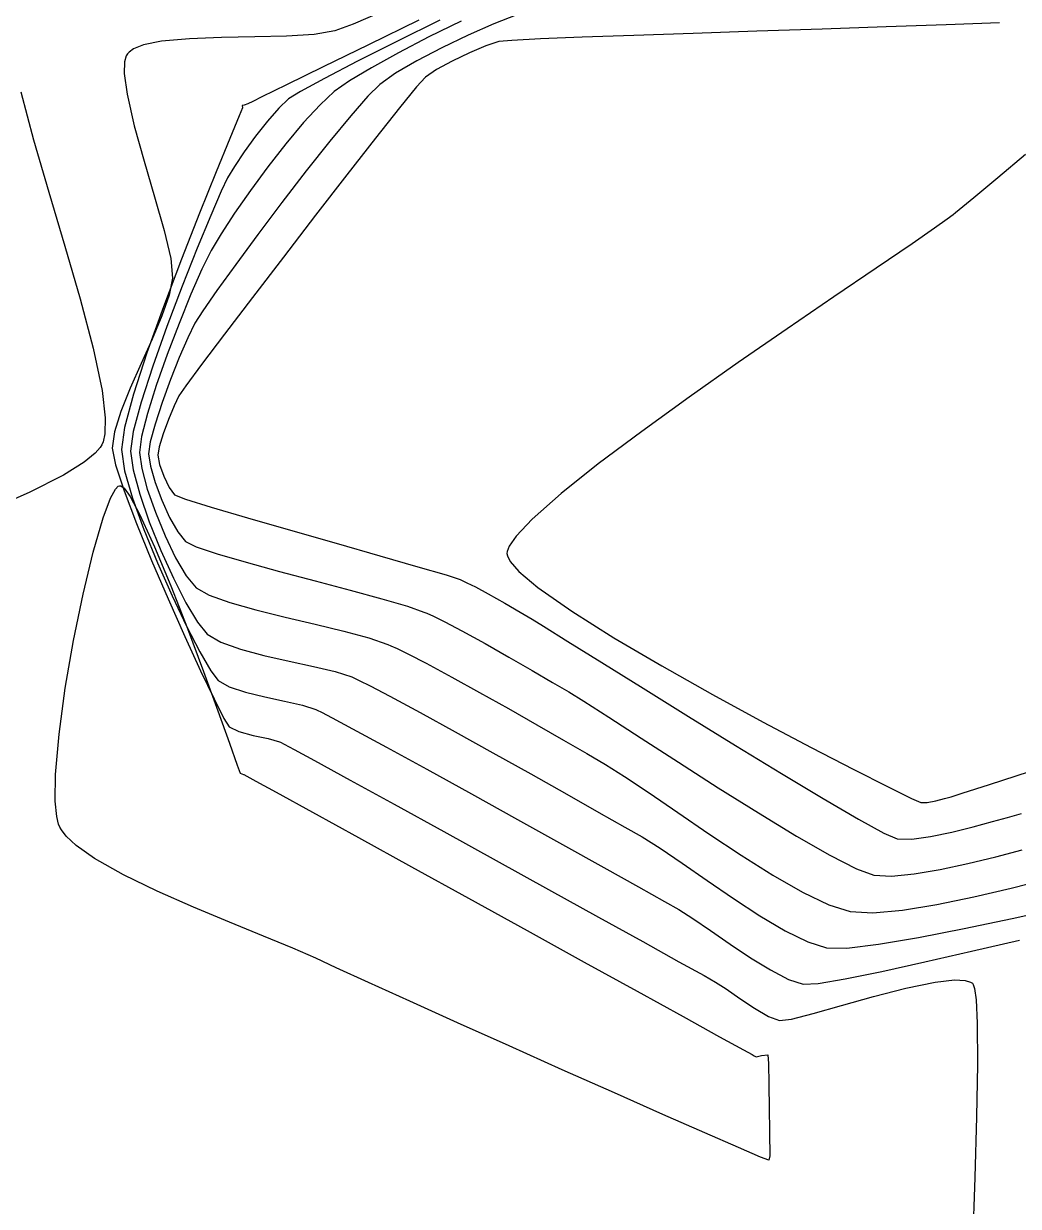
# Model space of a CAD drawing. Header units: metres. Extents: x 708868 to 711043, y 5411316 to 5413138.
# Drawn here: x 709862.34 to 709895.71, y 5411902.3 to 5411941.99 of the extents above; entities that cross this region are included whole.
import ezdxf

# ---------------------------------------------------------------- set-up
doc = ezdxf.new("R2010")
doc.units = ezdxf.units.M
for name, color, linetype in [('Rionegro 2010_Contours', 7, 'Continuous'), ('Rionegro 2014_Contours', 7, 'Continuous'), ('Rionegro 2018_Contours', 7, 'Continuous')]:
    doc.layers.add(name, color=color, linetype=linetype)

msp = doc.modelspace()

# ---------------------------------------------------------------- linework, layer by layer
at = {"layer": 'Rionegro 2010_Contours'}
for points in [[(709874.302, 5411942.365, 238), (709873.393, 5411941.968, 238), (709872.78, 5411941.744, 238), (709872.082, 5411941.627, 238), (709871.156, 5411941.569, 238), (709870.091, 5411941.543, 238), (709868.977, 5411941.522, 238), (709867.903, 5411941.482, 238), (709866.959, 5411941.395, 238), (709866.358, 5411941.274, 238), (709866.026, 5411941.144, 238), (709865.873, 5411941.036, 238), (709865.818, 5411940.975, 238), (709865.777, 5411940.903, 238), (709865.725, 5411940.711, 238), (709865.715, 5411940.316, 238), (709865.807, 5411939.623, 238), (709866.051, 5411938.561, 238), (709866.38, 5411937.378, 238), (709866.733, 5411936.173, 238), (709867.051, 5411935.049, 238), (709867.272, 5411934.106, 238), (709867.336, 5411933.447, 238), (709867.221, 5411932.882, 238), (709866.976, 5411932.186, 238), (709866.646, 5411931.404, 238), (709866.276, 5411930.579, 238), (709865.913, 5411929.756, 238), (709865.6, 5411928.979, 238), (709865.385, 5411928.292, 238), (709865.312, 5411927.74, 238), (709865.423, 5411927.18, 238), (709865.707, 5411926.309, 238), (709866.124, 5411925.212, 238), (709866.63, 5411923.975, 238), (709867.185, 5411922.684, 238), (709867.747, 5411921.422, 238), (709868.275, 5411920.277, 238), (709868.725, 5411919.333, 238), (709869.058, 5411918.675, 238), (709869.231, 5411918.389, 238), (709869.557, 5411918.232, 238), (709870.043, 5411918.106, 238), (709870.547, 5411917.996, 238), (709870.927, 5411917.888, 238)], [(709875.602, 5411942.109, 239), (709873.906, 5411941.28, 239), (709872.387, 5411940.537, 239), (709871.159, 5411939.935, 239), (709870.333, 5411939.53, 239), (709870.022, 5411939.377, 239), (709869.86, 5411939.302, 239), (709869.74, 5411939.247, 239), (709869.671, 5411939.239, 239), (709869.686, 5411939.164, 239), (709869.571, 5411938.889, 239), (709869.258, 5411938.137, 239), (709868.798, 5411937.014, 239), (709868.24, 5411935.626, 239), (709867.633, 5411934.08, 239), (709867.028, 5411932.481, 239), (709866.474, 5411930.937, 239), (709866.021, 5411929.554, 239), (709865.719, 5411928.437, 239), (709865.616, 5411927.694, 239), (709865.724, 5411926.985, 239), (709865.987, 5411926.067, 239), (709866.367, 5411925.014, 239), (709866.823, 5411923.898, 239), (709867.316, 5411922.792, 239), (709867.806, 5411921.771, 239), (709868.254, 5411920.908, 239), (709868.62, 5411920.275, 239), (709868.864, 5411919.946, 239), (709869.235, 5411919.736, 239), (709869.785, 5411919.556, 239), (709870.431, 5411919.399, 239), (709871.093, 5411919.256, 239), (709871.689, 5411919.118, 239), (709872.138, 5411918.977, 239), (709872.185, 5411918.956, 239), (709872.336, 5411918.881, 239), (709872.692, 5411918.697, 239), (709873.377, 5411918.33, 239), (709874.51, 5411917.713, 239), (709875.869, 5411916.968, 239), (709877.366, 5411916.142, 239), (709878.912, 5411915.285, 239), (709880.42, 5411914.447, 239), (709881.803, 5411913.676, 239), (709882.972, 5411913.023, 239), (709883.84, 5411912.536, 239), (709884.319, 5411912.264, 239), (709884.793, 5411911.965, 239), (709885.382, 5411911.561, 239), (709886.042, 5411911.105, 239), (709886.727, 5411910.646, 239), (709887.394, 5411910.234, 239), (709887.997, 5411909.92, 239), (709888.492, 5411909.754, 239), (709888.996, 5411909.78, 239), (709889.907, 5411909.934, 239), (709891.131, 5411910.187, 239), (709892.574, 5411910.509, 239), (709894.145, 5411910.869, 239), (709895.75, 5411911.239, 239)], [(709877.016, 5411942.069, 241), (709875.937, 5411941.541, 241), (709874.914, 5411941.012, 241), (709874.004, 5411940.51, 241), (709873.266, 5411940.065, 241), (709872.755, 5411939.706, 241), (709872.282, 5411939.267, 241), (709871.732, 5411938.668, 241), (709871.139, 5411937.957, 241), (709870.533, 5411937.182, 241), (709869.947, 5411936.388, 241), (709869.413, 5411935.624, 241), (709868.963, 5411934.936, 241), (709868.629, 5411934.372, 241), (709868.321, 5411933.75, 241), (709867.95, 5411932.91, 241), (709867.55, 5411931.928, 241), (709867.151, 5411930.882, 241), (709866.787, 5411929.849, 241), (709866.49, 5411928.906, 241), (709866.292, 5411928.131, 241), (709866.226, 5411927.6, 241), (709866.302, 5411927.062, 241), (709866.487, 5411926.37, 241), (709866.756, 5411925.593, 241), (709867.081, 5411924.802, 241), (709867.436, 5411924.069, 241), (709867.794, 5411923.465, 241), (709868.13, 5411923.059, 241), (709868.561, 5411922.811, 241), (709869.252, 5411922.564, 241), (709870.127, 5411922.318, 241), (709871.108, 5411922.074, 241), (709872.118, 5411921.835, 241), (709873.082, 5411921.602, 241), (709873.921, 5411921.375, 241), (709874.559, 5411921.156, 241)], [(709878.89, 5411942.283, 242), (709878.112, 5411941.981, 242), (709877.249, 5411941.604, 242), (709876.367, 5411941.18, 242), (709875.534, 5411940.743, 242), (709874.818, 5411940.323, 242), (709874.285, 5411939.95, 242), (709873.888, 5411939.557, 242), (709873.313, 5411938.899, 242), (709872.609, 5411938.039, 242), (709871.822, 5411937.045, 242), (709871.003, 5411935.981, 242), (709870.198, 5411934.915, 242), (709869.456, 5411933.911, 242), (709868.824, 5411933.036, 242), (709868.351, 5411932.356, 242), (709868.085, 5411931.935, 242), (709867.845, 5411931.446, 242), (709867.561, 5411930.791, 242), (709867.263, 5411930.043, 242), (709866.981, 5411929.273, 242), (709866.746, 5411928.554, 242), (709866.586, 5411927.957, 242), (709866.531, 5411927.554, 242), (709866.596, 5411927.137, 242), (709866.753, 5411926.594, 242), (709866.975, 5411925.997, 242), (709867.236, 5411925.42, 242), (709867.507, 5411924.935, 242), (709867.763, 5411924.615, 242), (709868.125, 5411924.437, 242), (709868.835, 5411924.199, 242), (709869.799, 5411923.916, 242), (709870.925, 5411923.607, 242), (709872.122, 5411923.288, 242), (709873.297, 5411922.975, 242), (709874.358, 5411922.686, 242), (709875.213, 5411922.437, 242), (709875.769, 5411922.246, 242)], [(709895.078, 5411942.011, 243), (709893.296, 5411941.945, 243), (709891.282, 5411941.876, 243), (709889.131, 5411941.804, 243), (709886.94, 5411941.732, 243), (709884.804, 5411941.661, 243), (709882.817, 5411941.593, 243), (709881.076, 5411941.53, 243), (709879.676, 5411941.474, 243), (709878.713, 5411941.425, 243), (709878.282, 5411941.386, 243), (709877.848, 5411941.242, 243), (709877.297, 5411941.011, 243), (709876.716, 5411940.733, 243), (709876.193, 5411940.447, 243), (709875.816, 5411940.193, 243), (709875.524, 5411939.869, 243), (709874.945, 5411939.158, 243), (709874.142, 5411938.145, 243), (709873.182, 5411936.917, 243), (709872.13, 5411935.559, 243), (709871.051, 5411934.157, 243), (709870.011, 5411932.798, 243), (709869.074, 5411931.566, 243), (709868.307, 5411930.549, 243), (709867.775, 5411929.831, 243), (709867.542, 5411929.498, 243), (709867.383, 5411929.164, 243), (709867.195, 5411928.708, 243), (709867.017, 5411928.22, 243), (709866.885, 5411927.79, 243), (709866.836, 5411927.507, 243), (709866.896, 5411927.199, 243), (709867.038, 5411926.8, 243), (709867.218, 5411926.42, 243), (709867.395, 5411926.172, 243), (709867.763, 5411926.031, 243), (709868.627, 5411925.763, 243), (709869.852, 5411925.403, 243), (709871.296, 5411924.987, 243), (709872.823, 5411924.551, 243), (709874.293, 5411924.132, 243), (709875.569, 5411923.766, 243), (709876.51, 5411923.488, 243), (709876.98, 5411923.336, 243)], [(709862.238, 5411939.696, 237), (709862.668, 5411938.089, 237), (709863.179, 5411936.334, 237), (709863.717, 5411934.523, 237), (709864.23, 5411932.749, 237), (709864.665, 5411931.103, 237), (709864.967, 5411929.677, 237), (709865.077, 5411928.756, 237), (709865.066, 5411928.225, 237), (709865.008, 5411927.958, 237), (709864.961, 5411927.852, 237), (709864.905, 5411927.763, 237), (709864.74, 5411927.576, 237), (709864.37, 5411927.274, 237), (709863.673, 5411926.838, 237), (709862.523, 5411926.253, 237), (709861.129, 5411925.639, 237)], [(709895.949, 5411937.595, 244), (709895.027, 5411936.813, 244), (709894.224, 5411936.14, 244), (709893.608, 5411935.635, 244), (709893.53, 5411935.574, 244), (709893.325, 5411935.422, 244), (709892.902, 5411935.122, 244), (709892.147, 5411934.601, 244), (709890.947, 5411933.783, 244), (709889.528, 5411932.819, 244), (709887.961, 5411931.75, 244), (709886.316, 5411930.614, 244), (709884.664, 5411929.453, 244), (709883.075, 5411928.307, 244), (709881.62, 5411927.215, 244), (709880.37, 5411926.219, 244), (709879.395, 5411925.359, 244), (709878.86, 5411924.795, 244), (709878.626, 5411924.459, 244), (709878.558, 5411924.28, 244), (709878.553, 5411924.206, 244), (709878.568, 5411924.126, 244), (709878.663, 5411923.942, 244), (709878.955, 5411923.608, 244), (709879.595, 5411923.068, 244), (709880.727, 5411922.271, 244), (709882.142, 5411921.38, 244), (709883.747, 5411920.435, 244), (709885.448, 5411919.478, 244), (709887.152, 5411918.552, 244), (709888.764, 5411917.699, 244), (709890.193, 5411916.96, 244), (709891.345, 5411916.377, 244), (709892.125, 5411915.993, 244), (709892.441, 5411915.85, 244), (709892.657, 5411915.857, 244), (709892.945, 5411915.912, 244), (709893.234, 5411915.986, 244), (709893.456, 5411916.046, 244), (709893.829, 5411916.165, 244), (709894.745, 5411916.462, 244), (709896.084, 5411916.899, 244)], [(709869.716, 5411916.798, 237), (709869.729, 5411916.791, 237), (709869.823, 5411916.739, 237), (709870.128, 5411916.572, 237), (709870.806, 5411916.198, 237), (709872.025, 5411915.526, 237), (709873.57, 5411914.675, 237), (709875.348, 5411913.695, 237), (709877.265, 5411912.639, 237), (709879.229, 5411911.557, 237), (709881.146, 5411910.5, 237), (709882.924, 5411909.52, 237), (709884.469, 5411908.668, 237), (709885.689, 5411907.996, 237), (709886.491, 5411907.554, 237), (709886.781, 5411907.395, 237), (709886.846, 5411907.353, 237), (709886.912, 5411907.316, 237), (709887.098, 5411907.366, 237), (709887.307, 5411907.392, 237), (709887.33, 5411907.091, 237), (709887.347, 5411906.398, 237), (709887.358, 5411905.567, 237), (709887.364, 5411904.849, 237), (709887.365, 5411904.496, 237), (709887.373, 5411904.274, 237), (709887.376, 5411904.004, 237), (709887.34, 5411903.85, 237), (709887.062, 5411903.957, 237), (709886.319, 5411904.275, 237), (709885.198, 5411904.765, 237), (709883.782, 5411905.389, 237), (709882.159, 5411906.11, 237), (709880.412, 5411906.888, 237), (709878.628, 5411907.685, 237), (709876.892, 5411908.464, 237), (709875.29, 5411909.186, 237), (709873.906, 5411909.813, 237), (709872.826, 5411910.306, 237), (709872.136, 5411910.628, 237), (709871.374, 5411910.966, 237), (709870.385, 5411911.373, 237), (709869.245, 5411911.836, 237), (709868.032, 5411912.341, 237), (709866.822, 5411912.876, 237), (709865.691, 5411913.426, 237), (709864.718, 5411913.978, 237), (709864.104, 5411914.411, 237), (709863.766, 5411914.727, 237), (709863.607, 5411914.932, 237), (709863.55, 5411915.032, 237), (709863.509, 5411915.132, 237), (709863.446, 5411915.388, 237), (709863.396, 5411915.9, 237), (709863.406, 5411916.789, 237), (709863.524, 5411918.149, 237), (709863.734, 5411919.685, 237), (709864.012, 5411921.288, 237), (709864.333, 5411922.849, 237), (709864.673, 5411924.258, 237), (709865.006, 5411925.406, 237), (709865.251, 5411926.064, 237), (709865.414, 5411926.368, 237), (709865.51, 5411926.468, 237), (709865.553, 5411926.484, 237), (709865.598, 5411926.477, 237), (709865.705, 5411926.396, 237), (709865.907, 5411926.122, 237), (709866.24, 5411925.511, 237), (709866.732, 5411924.435, 237), (709867.275, 5411923.122, 237), (709867.834, 5411921.69, 237), (709868.372, 5411920.255, 237), (709868.853, 5411918.935, 237), (709869.242, 5411917.847, 237), (709869.502, 5411917.107, 237), (709869.598, 5411916.833, 237), (709869.656, 5411916.815, 237), (709869.716, 5411916.798, 237)], [(709876.98, 5411923.336, 243), (709877.051, 5411923.305, 243), (709877.212, 5411923.229, 243), (709877.495, 5411923.085, 243), (709877.92, 5411922.853, 243), (709878.478, 5411922.537, 243), (709878.995, 5411922.237, 243), (709879.397, 5411922.004, 243), (709879.784, 5411921.766, 243), (709880.596, 5411921.26, 243), (709881.739, 5411920.547, 243), (709883.12, 5411919.687, 243), (709884.646, 5411918.74, 243), (709886.225, 5411917.768, 243), (709887.763, 5411916.829, 243), (709889.168, 5411915.986, 243), (709890.346, 5411915.298, 243), (709891.205, 5411914.826, 243), (709891.651, 5411914.63, 243), (709892.135, 5411914.622, 243), (709892.771, 5411914.709, 243), (709893.484, 5411914.859, 243), (709894.2, 5411915.037, 243), (709894.845, 5411915.211, 243), (709895.346, 5411915.346, 243), (709895.824, 5411915.49, 243)], [(709875.769, 5411922.246, 242), (709875.87, 5411922.203, 242), (709876.091, 5411922.101, 242), (709876.469, 5411921.915, 242), (709877.04, 5411921.616, 242), (709877.82, 5411921.188, 242), (709878.623, 5411920.732, 242), (709879.395, 5411920.286, 242), (709880.082, 5411919.886, 242), (709880.627, 5411919.569, 242), (709881.137, 5411919.253, 242), (709881.974, 5411918.715, 242), (709883.058, 5411918.012, 242), (709884.309, 5411917.203, 242), (709885.647, 5411916.348, 242), (709886.994, 5411915.503, 242), (709888.268, 5411914.729, 242), (709889.391, 5411914.083, 242), (709890.282, 5411913.624, 242), (709890.861, 5411913.411, 242), (709891.458, 5411913.382, 242), (709892.22, 5411913.455, 242), (709893.093, 5411913.604, 242), (709894.023, 5411913.805, 242), (709894.955, 5411914.035, 242), (709895.838, 5411914.268, 242)], [(709874.559, 5411921.156, 241), (709874.654, 5411921.115, 241), (709874.87, 5411921.017, 241), (709875.249, 5411920.832, 241), (709875.846, 5411920.525, 241), (709876.702, 5411920.065, 241), (709877.637, 5411919.548, 241), (709878.604, 5411919.004, 241), (709879.557, 5411918.46, 241), (709880.448, 5411917.948, 241), (709881.23, 5411917.496, 241), (709881.858, 5411917.134, 241), (709882.5, 5411916.732, 241), (709883.326, 5411916.176, 241), (709884.286, 5411915.516, 241), (709885.33, 5411914.802, 241), (709886.408, 5411914.085, 241), (709887.471, 5411913.415, 241), (709888.469, 5411912.842, 241), (709889.352, 5411912.418, 241), (709890.071, 5411912.192, 241), (709890.833, 5411912.155, 241), (709891.827, 5411912.245, 241), (709892.98, 5411912.432, 241), (709894.22, 5411912.686, 241), (709895.471, 5411912.979, 241), (709896.66, 5411913.28, 241)], [(709870.927, 5411917.888, 238), (709870.956, 5411917.874, 238), (709871.078, 5411917.811, 238), (709871.411, 5411917.633, 238), (709872.102, 5411917.258, 238), (709873.296, 5411916.604, 238), (709874.771, 5411915.793, 238), (709876.434, 5411914.877, 238), (709878.192, 5411913.906, 238), (709879.953, 5411912.933, 238), (709881.624, 5411912.009, 238), (709883.112, 5411911.185, 238), (709884.324, 5411910.512, 238), (709885.168, 5411910.044, 238), (709885.55, 5411909.829, 238), (709885.91, 5411909.597, 238), (709886.368, 5411909.28, 238), (709886.862, 5411908.949, 238), (709887.327, 5411908.677, 238), (709887.702, 5411908.535, 238), (709888.097, 5411908.587, 238), (709888.826, 5411908.775, 238), (709889.781, 5411909.047, 238), (709890.854, 5411909.349, 238), (709891.938, 5411909.627, 238), (709892.924, 5411909.829, 238), (709893.57, 5411909.899, 238), (709893.935, 5411909.88, 238), (709894.109, 5411909.827, 238), (709894.172, 5411909.788, 238), (709894.2, 5411909.752, 238), (709894.248, 5411909.61, 238), (709894.3, 5411909.232, 238), (709894.338, 5411908.446, 238), (709894.343, 5411907.064, 238), (709894.31, 5411905.312, 238), (709894.25, 5411903.269, 238), (709894.176, 5411901.014, 238)]]:
    msp.add_polyline3d(points, dxfattribs=at)
at = {"layer": 'Rionegro 2014_Contours'}
for points in [[(709874.302, 5411942.365, 238), (709873.393, 5411941.968, 238), (709872.78, 5411941.744, 238), (709872.082, 5411941.627, 238), (709871.156, 5411941.569, 238), (709870.091, 5411941.543, 238), (709868.977, 5411941.522, 238), (709867.903, 5411941.482, 238), (709866.959, 5411941.395, 238), (709866.358, 5411941.274, 238), (709866.026, 5411941.144, 238), (709865.873, 5411941.036, 238), (709865.818, 5411940.975, 238), (709865.777, 5411940.903, 238), (709865.725, 5411940.711, 238), (709865.715, 5411940.316, 238), (709865.807, 5411939.623, 238), (709866.051, 5411938.561, 238), (709866.38, 5411937.378, 238), (709866.733, 5411936.173, 238), (709867.051, 5411935.049, 238), (709867.272, 5411934.106, 238), (709867.336, 5411933.447, 238), (709867.221, 5411932.882, 238), (709866.976, 5411932.186, 238), (709866.646, 5411931.404, 238), (709866.276, 5411930.579, 238), (709865.913, 5411929.756, 238), (709865.6, 5411928.979, 238), (709865.385, 5411928.292, 238), (709865.312, 5411927.74, 238), (709865.423, 5411927.18, 238), (709865.707, 5411926.309, 238), (709866.124, 5411925.212, 238), (709866.63, 5411923.975, 238), (709867.185, 5411922.684, 238), (709867.747, 5411921.422, 238), (709868.275, 5411920.277, 238), (709868.725, 5411919.333, 238), (709869.058, 5411918.675, 238), (709869.231, 5411918.389, 238), (709869.557, 5411918.232, 238), (709870.043, 5411918.106, 238), (709870.547, 5411917.996, 238), (709870.927, 5411917.888, 238)], [(709875.602, 5411942.109, 239), (709873.906, 5411941.28, 239), (709872.387, 5411940.537, 239), (709871.159, 5411939.935, 239), (709870.333, 5411939.53, 239), (709870.022, 5411939.377, 239), (709869.86, 5411939.302, 239), (709869.74, 5411939.247, 239), (709869.671, 5411939.239, 239), (709869.686, 5411939.164, 239), (709869.571, 5411938.889, 239), (709869.258, 5411938.137, 239), (709868.798, 5411937.014, 239), (709868.24, 5411935.626, 239), (709867.633, 5411934.08, 239), (709867.028, 5411932.481, 239), (709866.474, 5411930.937, 239), (709866.021, 5411929.554, 239), (709865.719, 5411928.437, 239), (709865.616, 5411927.694, 239), (709865.724, 5411926.985, 239), (709865.987, 5411926.067, 239), (709866.367, 5411925.014, 239), (709866.823, 5411923.898, 239), (709867.316, 5411922.792, 239), (709867.806, 5411921.771, 239), (709868.254, 5411920.908, 239), (709868.62, 5411920.275, 239), (709868.864, 5411919.946, 239), (709869.235, 5411919.736, 239), (709869.785, 5411919.556, 239), (709870.431, 5411919.399, 239), (709871.093, 5411919.256, 239), (709871.689, 5411919.118, 239), (709872.138, 5411918.977, 239)], [(709876.304, 5411942.107, 240), (709874.863, 5411941.393, 240), (709873.539, 5411940.723, 240), (709872.429, 5411940.146, 240), (709871.626, 5411939.71, 240), (709871.225, 5411939.463, 240), (709870.902, 5411939.152, 240), (709870.521, 5411938.715, 240), (709870.119, 5411938.207, 240), (709869.736, 5411937.682, 240), (709869.407, 5411937.198, 240), (709869.172, 5411936.809, 240), (709868.966, 5411936.37, 240), (709868.615, 5411935.551, 240), (709868.164, 5411934.453, 240), (709867.659, 5411933.177, 240), (709867.145, 5411931.823, 240), (709866.669, 5411930.492, 240), (709866.275, 5411929.285, 240), (709866.011, 5411928.303, 240), (709865.921, 5411927.647, 240), (709866.012, 5411927.015, 240), (709866.234, 5411926.2, 240), (709866.554, 5411925.275, 240), (709866.94, 5411924.312, 240), (709867.36, 5411923.381, 240), (709867.781, 5411922.554, 240), (709868.171, 5411921.904, 240), (709868.497, 5411921.502, 240), (709868.949, 5411921.232, 240), (709869.609, 5411920.997, 240), (709870.399, 5411920.789, 240), (709871.244, 5411920.599, 240), (709872.068, 5411920.421, 240), (709872.795, 5411920.246, 240), (709873.348, 5411920.067, 240)], [(709877.016, 5411942.069, 241), (709875.937, 5411941.541, 241), (709874.914, 5411941.012, 241), (709874.004, 5411940.51, 241), (709873.266, 5411940.065, 241), (709872.755, 5411939.706, 241), (709872.282, 5411939.267, 241), (709871.732, 5411938.668, 241), (709871.139, 5411937.957, 241), (709870.533, 5411937.182, 241), (709869.947, 5411936.388, 241), (709869.413, 5411935.624, 241), (709868.963, 5411934.936, 241), (709868.629, 5411934.372, 241), (709868.321, 5411933.75, 241), (709867.95, 5411932.91, 241), (709867.55, 5411931.928, 241), (709867.151, 5411930.882, 241), (709866.787, 5411929.849, 241), (709866.49, 5411928.906, 241), (709866.292, 5411928.131, 241), (709866.226, 5411927.6, 241), (709866.302, 5411927.062, 241), (709866.487, 5411926.37, 241), (709866.756, 5411925.593, 241), (709867.081, 5411924.802, 241), (709867.436, 5411924.069, 241), (709867.794, 5411923.465, 241), (709868.13, 5411923.059, 241), (709868.561, 5411922.811, 241), (709869.252, 5411922.564, 241), (709870.127, 5411922.318, 241), (709871.108, 5411922.074, 241), (709872.118, 5411921.835, 241), (709873.082, 5411921.602, 241), (709873.921, 5411921.375, 241), (709874.559, 5411921.156, 241)], [(709878.89, 5411942.283, 242), (709878.112, 5411941.981, 242), (709877.249, 5411941.604, 242), (709876.367, 5411941.18, 242), (709875.534, 5411940.743, 242), (709874.818, 5411940.323, 242), (709874.285, 5411939.95, 242), (709873.888, 5411939.557, 242), (709873.313, 5411938.899, 242), (709872.609, 5411938.039, 242), (709871.822, 5411937.045, 242), (709871.003, 5411935.981, 242), (709870.198, 5411934.915, 242), (709869.456, 5411933.911, 242), (709868.824, 5411933.036, 242), (709868.351, 5411932.356, 242), (709868.085, 5411931.935, 242), (709867.845, 5411931.446, 242), (709867.561, 5411930.791, 242), (709867.263, 5411930.043, 242), (709866.981, 5411929.273, 242), (709866.746, 5411928.554, 242), (709866.586, 5411927.957, 242), (709866.531, 5411927.554, 242), (709866.596, 5411927.137, 242), (709866.753, 5411926.594, 242), (709866.975, 5411925.997, 242), (709867.236, 5411925.42, 242), (709867.507, 5411924.935, 242), (709867.763, 5411924.615, 242), (709868.125, 5411924.437, 242), (709868.835, 5411924.199, 242), (709869.799, 5411923.916, 242), (709870.925, 5411923.607, 242), (709872.122, 5411923.288, 242), (709873.297, 5411922.975, 242), (709874.358, 5411922.686, 242), (709875.213, 5411922.437, 242), (709875.769, 5411922.246, 242)], [(709895.078, 5411942.011, 243), (709893.296, 5411941.945, 243), (709891.282, 5411941.876, 243), (709889.131, 5411941.804, 243), (709886.94, 5411941.732, 243), (709884.804, 5411941.661, 243), (709882.817, 5411941.593, 243), (709881.076, 5411941.53, 243), (709879.676, 5411941.474, 243), (709878.713, 5411941.425, 243), (709878.282, 5411941.386, 243), (709877.848, 5411941.242, 243), (709877.297, 5411941.011, 243), (709876.716, 5411940.733, 243), (709876.193, 5411940.447, 243), (709875.816, 5411940.193, 243), (709875.524, 5411939.869, 243), (709874.945, 5411939.158, 243), (709874.142, 5411938.145, 243), (709873.182, 5411936.917, 243), (709872.13, 5411935.559, 243), (709871.051, 5411934.157, 243), (709870.011, 5411932.798, 243), (709869.074, 5411931.566, 243), (709868.307, 5411930.549, 243), (709867.775, 5411929.831, 243), (709867.542, 5411929.498, 243), (709867.383, 5411929.164, 243), (709867.195, 5411928.708, 243), (709867.017, 5411928.22, 243), (709866.885, 5411927.79, 243), (709866.836, 5411927.507, 243), (709866.896, 5411927.199, 243), (709867.038, 5411926.8, 243), (709867.218, 5411926.42, 243), (709867.395, 5411926.172, 243), (709867.763, 5411926.031, 243), (709868.627, 5411925.763, 243), (709869.852, 5411925.403, 243), (709871.296, 5411924.987, 243), (709872.823, 5411924.551, 243), (709874.293, 5411924.132, 243), (709875.569, 5411923.766, 243), (709876.51, 5411923.488, 243), (709876.98, 5411923.336, 243)], [(709862.238, 5411939.696, 237), (709862.668, 5411938.089, 237), (709863.179, 5411936.334, 237), (709863.717, 5411934.523, 237), (709864.23, 5411932.749, 237), (709864.665, 5411931.103, 237), (709864.967, 5411929.677, 237), (709865.077, 5411928.756, 237), (709865.066, 5411928.225, 237), (709865.008, 5411927.958, 237), (709864.961, 5411927.852, 237), (709864.905, 5411927.763, 237), (709864.74, 5411927.576, 237), (709864.37, 5411927.274, 237), (709863.673, 5411926.838, 237), (709862.523, 5411926.253, 237), (709861.129, 5411925.639, 237)], [(709895.949, 5411937.595, 244), (709895.027, 5411936.813, 244), (709894.224, 5411936.14, 244), (709893.608, 5411935.635, 244), (709893.53, 5411935.574, 244), (709893.325, 5411935.422, 244), (709892.902, 5411935.122, 244), (709892.147, 5411934.601, 244), (709890.947, 5411933.783, 244), (709889.528, 5411932.819, 244), (709887.961, 5411931.75, 244), (709886.316, 5411930.614, 244), (709884.664, 5411929.453, 244), (709883.075, 5411928.307, 244), (709881.62, 5411927.215, 244), (709880.37, 5411926.219, 244), (709879.395, 5411925.359, 244), (709878.86, 5411924.795, 244), (709878.626, 5411924.459, 244), (709878.558, 5411924.28, 244), (709878.553, 5411924.206, 244), (709878.568, 5411924.126, 244), (709878.663, 5411923.942, 244), (709878.955, 5411923.608, 244), (709879.595, 5411923.068, 244), (709880.727, 5411922.271, 244), (709882.142, 5411921.38, 244), (709883.747, 5411920.435, 244), (709885.448, 5411919.478, 244), (709887.152, 5411918.552, 244), (709888.764, 5411917.699, 244), (709890.193, 5411916.96, 244), (709891.345, 5411916.377, 244), (709892.125, 5411915.993, 244), (709892.441, 5411915.85, 244), (709892.657, 5411915.857, 244), (709892.945, 5411915.912, 244), (709893.234, 5411915.986, 244), (709893.456, 5411916.046, 244), (709893.829, 5411916.165, 244), (709894.745, 5411916.462, 244), (709896.084, 5411916.899, 244)], [(709869.716, 5411916.798, 237), (709869.729, 5411916.791, 237), (709869.823, 5411916.739, 237), (709870.128, 5411916.572, 237), (709870.806, 5411916.198, 237), (709872.025, 5411915.526, 237), (709873.57, 5411914.675, 237), (709875.348, 5411913.695, 237), (709877.265, 5411912.639, 237), (709879.229, 5411911.557, 237), (709881.146, 5411910.5, 237), (709882.924, 5411909.52, 237), (709884.469, 5411908.668, 237), (709885.689, 5411907.996, 237), (709886.491, 5411907.554, 237), (709886.781, 5411907.395, 237), (709886.846, 5411907.353, 237), (709886.912, 5411907.316, 237), (709887.098, 5411907.366, 237), (709887.307, 5411907.392, 237), (709887.33, 5411907.091, 237), (709887.347, 5411906.398, 237), (709887.358, 5411905.567, 237), (709887.364, 5411904.849, 237), (709887.365, 5411904.496, 237), (709887.373, 5411904.274, 237), (709887.376, 5411904.004, 237), (709887.34, 5411903.85, 237), (709887.062, 5411903.957, 237), (709886.319, 5411904.275, 237), (709885.198, 5411904.765, 237), (709883.782, 5411905.389, 237), (709882.159, 5411906.11, 237), (709880.412, 5411906.888, 237), (709878.628, 5411907.685, 237), (709876.892, 5411908.464, 237), (709875.29, 5411909.186, 237), (709873.906, 5411909.813, 237), (709872.826, 5411910.306, 237), (709872.136, 5411910.628, 237), (709871.374, 5411910.966, 237), (709870.385, 5411911.373, 237), (709869.245, 5411911.836, 237), (709868.032, 5411912.341, 237), (709866.822, 5411912.876, 237), (709865.691, 5411913.426, 237), (709864.718, 5411913.978, 237), (709864.104, 5411914.411, 237), (709863.766, 5411914.727, 237), (709863.607, 5411914.932, 237), (709863.55, 5411915.032, 237), (709863.509, 5411915.132, 237), (709863.446, 5411915.388, 237), (709863.396, 5411915.9, 237), (709863.406, 5411916.789, 237), (709863.524, 5411918.149, 237), (709863.734, 5411919.685, 237), (709864.012, 5411921.288, 237), (709864.333, 5411922.849, 237), (709864.673, 5411924.258, 237), (709865.006, 5411925.406, 237), (709865.251, 5411926.064, 237), (709865.414, 5411926.368, 237), (709865.51, 5411926.468, 237), (709865.553, 5411926.484, 237), (709865.598, 5411926.477, 237), (709865.705, 5411926.396, 237), (709865.907, 5411926.122, 237), (709866.24, 5411925.511, 237), (709866.732, 5411924.435, 237), (709867.275, 5411923.122, 237), (709867.834, 5411921.69, 237), (709868.372, 5411920.255, 237), (709868.853, 5411918.935, 237), (709869.242, 5411917.847, 237), (709869.502, 5411917.107, 237), (709869.598, 5411916.833, 237), (709869.656, 5411916.815, 237), (709869.716, 5411916.798, 237)], [(709876.98, 5411923.336, 243), (709877.051, 5411923.305, 243), (709877.212, 5411923.229, 243), (709877.495, 5411923.085, 243), (709877.92, 5411922.853, 243), (709878.478, 5411922.537, 243), (709878.995, 5411922.237, 243), (709879.397, 5411922.004, 243), (709879.784, 5411921.766, 243), (709880.596, 5411921.26, 243), (709881.739, 5411920.547, 243), (709883.12, 5411919.687, 243), (709884.646, 5411918.74, 243), (709886.225, 5411917.768, 243), (709887.763, 5411916.829, 243), (709889.168, 5411915.986, 243), (709890.346, 5411915.298, 243), (709891.205, 5411914.826, 243), (709891.651, 5411914.63, 243), (709892.135, 5411914.622, 243), (709892.771, 5411914.709, 243), (709893.484, 5411914.859, 243), (709894.2, 5411915.037, 243), (709894.845, 5411915.211, 243), (709895.346, 5411915.346, 243), (709895.824, 5411915.49, 243)], [(709875.769, 5411922.246, 242), (709875.87, 5411922.203, 242), (709876.091, 5411922.101, 242), (709876.469, 5411921.915, 242), (709877.04, 5411921.616, 242), (709877.82, 5411921.188, 242), (709878.623, 5411920.732, 242), (709879.395, 5411920.286, 242), (709880.082, 5411919.886, 242), (709880.627, 5411919.569, 242), (709881.137, 5411919.253, 242), (709881.974, 5411918.715, 242), (709883.058, 5411918.012, 242), (709884.309, 5411917.203, 242), (709885.647, 5411916.348, 242), (709886.994, 5411915.503, 242), (709888.268, 5411914.729, 242), (709889.391, 5411914.083, 242), (709890.282, 5411913.624, 242), (709890.861, 5411913.411, 242), (709891.458, 5411913.382, 242), (709892.22, 5411913.455, 242), (709893.093, 5411913.604, 242), (709894.023, 5411913.805, 242), (709894.955, 5411914.035, 242), (709895.838, 5411914.268, 242)], [(709874.559, 5411921.156, 241), (709874.654, 5411921.115, 241), (709874.87, 5411921.017, 241), (709875.249, 5411920.832, 241), (709875.846, 5411920.525, 241), (709876.702, 5411920.065, 241), (709877.637, 5411919.548, 241), (709878.604, 5411919.004, 241), (709879.557, 5411918.46, 241), (709880.448, 5411917.948, 241), (709881.23, 5411917.496, 241), (709881.858, 5411917.134, 241), (709882.5, 5411916.732, 241), (709883.326, 5411916.176, 241), (709884.286, 5411915.516, 241), (709885.33, 5411914.802, 241), (709886.408, 5411914.085, 241), (709887.471, 5411913.415, 241), (709888.469, 5411912.842, 241), (709889.352, 5411912.418, 241), (709890.071, 5411912.192, 241), (709890.833, 5411912.155, 241), (709891.827, 5411912.245, 241), (709892.98, 5411912.432, 241), (709894.22, 5411912.686, 241), (709895.471, 5411912.979, 241), (709896.66, 5411913.28, 241)], [(709873.348, 5411920.067, 240), (709873.417, 5411920.037, 240), (709873.599, 5411919.951, 240), (709873.97, 5411919.764, 240), (709874.623, 5411919.42, 240), (709875.644, 5411918.869, 240), (709876.822, 5411918.222, 240), (709878.083, 5411917.522, 240), (709879.356, 5411916.811, 240), (709880.566, 5411916.13, 240), (709881.641, 5411915.524, 240), (709882.506, 5411915.032, 240), (709883.089, 5411914.699, 240), (709883.693, 5411914.32, 240), (709884.435, 5411913.816, 240), (709885.27, 5411913.237, 240), (709886.153, 5411912.634, 240), (709887.04, 5411912.056, 240), (709887.887, 5411911.553, 240), (709888.649, 5411911.175, 240), (709889.281, 5411910.973, 240), (709889.954, 5411910.969, 240), (709891.018, 5411911.096, 240), (709892.367, 5411911.323, 240), (709893.897, 5411911.621, 240), (709895.503, 5411911.96, 240), (709897.082, 5411912.311, 240)], [(709872.138, 5411918.977, 239), (709872.185, 5411918.956, 239), (709872.336, 5411918.881, 239), (709872.692, 5411918.697, 239), (709873.377, 5411918.33, 239), (709874.51, 5411917.713, 239), (709875.869, 5411916.968, 239), (709877.366, 5411916.142, 239), (709878.912, 5411915.285, 239), (709880.42, 5411914.447, 239), (709881.803, 5411913.676, 239), (709882.972, 5411913.023, 239), (709883.84, 5411912.536, 239), (709884.319, 5411912.264, 239), (709884.793, 5411911.965, 239), (709885.382, 5411911.561, 239), (709886.042, 5411911.105, 239), (709886.727, 5411910.646, 239), (709887.394, 5411910.234, 239), (709887.997, 5411909.92, 239), (709888.492, 5411909.754, 239), (709888.996, 5411909.78, 239), (709889.907, 5411909.934, 239), (709891.131, 5411910.187, 239), (709892.574, 5411910.509, 239), (709894.145, 5411910.869, 239), (709895.75, 5411911.239, 239)], [(709870.927, 5411917.888, 238), (709870.956, 5411917.874, 238), (709871.078, 5411917.811, 238), (709871.411, 5411917.633, 238), (709872.102, 5411917.258, 238), (709873.296, 5411916.604, 238), (709874.771, 5411915.793, 238), (709876.434, 5411914.877, 238), (709878.192, 5411913.906, 238), (709879.953, 5411912.933, 238), (709881.624, 5411912.009, 238), (709883.112, 5411911.185, 238), (709884.324, 5411910.512, 238), (709885.168, 5411910.044, 238), (709885.55, 5411909.829, 238), (709885.91, 5411909.597, 238), (709886.368, 5411909.28, 238), (709886.862, 5411908.949, 238), (709887.327, 5411908.677, 238), (709887.702, 5411908.535, 238), (709888.097, 5411908.587, 238), (709888.826, 5411908.775, 238), (709889.781, 5411909.047, 238), (709890.854, 5411909.349, 238), (709891.938, 5411909.627, 238), (709892.924, 5411909.829, 238), (709893.57, 5411909.899, 238), (709893.935, 5411909.88, 238), (709894.109, 5411909.827, 238), (709894.172, 5411909.788, 238), (709894.2, 5411909.752, 238), (709894.248, 5411909.61, 238), (709894.3, 5411909.232, 238), (709894.338, 5411908.446, 238), (709894.343, 5411907.064, 238), (709894.31, 5411905.312, 238), (709894.25, 5411903.269, 238), (709894.176, 5411901.014, 238)]]:
    msp.add_polyline3d(points, dxfattribs=at)
at = {"layer": 'Rionegro 2018_Contours'}
for points in [[(709874.302, 5411942.365, 238), (709873.393, 5411941.968, 238), (709872.78, 5411941.744, 238), (709872.082, 5411941.627, 238), (709871.156, 5411941.569, 238), (709870.091, 5411941.543, 238), (709868.977, 5411941.522, 238), (709867.903, 5411941.482, 238), (709866.959, 5411941.395, 238), (709866.358, 5411941.274, 238), (709866.026, 5411941.144, 238), (709865.873, 5411941.036, 238), (709865.818, 5411940.975, 238), (709865.777, 5411940.903, 238), (709865.725, 5411940.711, 238), (709865.715, 5411940.316, 238), (709865.807, 5411939.623, 238), (709866.051, 5411938.561, 238), (709866.38, 5411937.378, 238), (709866.733, 5411936.173, 238), (709867.051, 5411935.049, 238), (709867.272, 5411934.106, 238), (709867.336, 5411933.447, 238), (709867.221, 5411932.882, 238), (709866.976, 5411932.186, 238), (709866.646, 5411931.404, 238), (709866.276, 5411930.579, 238), (709865.913, 5411929.756, 238), (709865.6, 5411928.979, 238), (709865.385, 5411928.292, 238), (709865.312, 5411927.74, 238), (709865.423, 5411927.18, 238), (709865.707, 5411926.309, 238), (709866.124, 5411925.212, 238), (709866.63, 5411923.975, 238), (709867.185, 5411922.684, 238), (709867.747, 5411921.422, 238), (709868.275, 5411920.277, 238), (709868.725, 5411919.333, 238), (709869.058, 5411918.675, 238), (709869.231, 5411918.389, 238), (709869.557, 5411918.232, 238), (709870.043, 5411918.106, 238), (709870.547, 5411917.996, 238), (709870.927, 5411917.888, 238)], [(709875.602, 5411942.109, 239), (709873.906, 5411941.28, 239), (709872.387, 5411940.537, 239), (709871.159, 5411939.935, 239), (709870.333, 5411939.53, 239), (709870.022, 5411939.377, 239), (709869.86, 5411939.302, 239), (709869.74, 5411939.247, 239), (709869.671, 5411939.239, 239), (709869.686, 5411939.164, 239), (709869.571, 5411938.889, 239), (709869.258, 5411938.137, 239), (709868.798, 5411937.014, 239), (709868.24, 5411935.626, 239), (709867.633, 5411934.08, 239), (709867.028, 5411932.481, 239), (709866.474, 5411930.937, 239), (709866.021, 5411929.554, 239), (709865.719, 5411928.437, 239), (709865.616, 5411927.694, 239), (709865.724, 5411926.985, 239), (709865.987, 5411926.067, 239), (709866.367, 5411925.014, 239), (709866.823, 5411923.898, 239), (709867.316, 5411922.792, 239), (709867.806, 5411921.771, 239), (709868.254, 5411920.908, 239), (709868.62, 5411920.275, 239), (709868.864, 5411919.946, 239), (709869.235, 5411919.736, 239), (709869.785, 5411919.556, 239), (709870.431, 5411919.399, 239), (709871.093, 5411919.256, 239), (709871.689, 5411919.118, 239), (709872.138, 5411918.977, 239)], [(709876.304, 5411942.107, 240), (709874.863, 5411941.393, 240), (709873.539, 5411940.723, 240), (709872.429, 5411940.146, 240), (709871.626, 5411939.71, 240), (709871.225, 5411939.463, 240), (709870.902, 5411939.152, 240), (709870.521, 5411938.715, 240), (709870.119, 5411938.207, 240), (709869.736, 5411937.682, 240), (709869.407, 5411937.198, 240), (709869.172, 5411936.809, 240), (709868.966, 5411936.37, 240), (709868.615, 5411935.551, 240), (709868.164, 5411934.453, 240), (709867.659, 5411933.177, 240), (709867.145, 5411931.823, 240), (709866.669, 5411930.492, 240), (709866.275, 5411929.285, 240), (709866.011, 5411928.303, 240), (709865.921, 5411927.647, 240), (709866.012, 5411927.015, 240), (709866.234, 5411926.2, 240), (709866.554, 5411925.275, 240), (709866.94, 5411924.312, 240), (709867.36, 5411923.381, 240), (709867.781, 5411922.554, 240), (709868.171, 5411921.904, 240), (709868.497, 5411921.502, 240), (709868.949, 5411921.232, 240), (709869.609, 5411920.997, 240), (709870.399, 5411920.789, 240), (709871.244, 5411920.599, 240), (709872.068, 5411920.421, 240), (709872.795, 5411920.246, 240), (709873.348, 5411920.067, 240)], [(709877.016, 5411942.069, 241), (709875.937, 5411941.541, 241), (709874.914, 5411941.012, 241), (709874.004, 5411940.51, 241), (709873.266, 5411940.065, 241), (709872.755, 5411939.706, 241), (709872.282, 5411939.267, 241), (709871.732, 5411938.668, 241), (709871.139, 5411937.957, 241), (709870.533, 5411937.182, 241), (709869.947, 5411936.388, 241), (709869.413, 5411935.624, 241), (709868.963, 5411934.936, 241), (709868.629, 5411934.372, 241), (709868.321, 5411933.75, 241), (709867.95, 5411932.91, 241), (709867.55, 5411931.928, 241), (709867.151, 5411930.882, 241), (709866.787, 5411929.849, 241), (709866.49, 5411928.906, 241), (709866.292, 5411928.131, 241), (709866.226, 5411927.6, 241), (709866.302, 5411927.062, 241), (709866.487, 5411926.37, 241), (709866.756, 5411925.593, 241), (709867.081, 5411924.802, 241), (709867.436, 5411924.069, 241), (709867.794, 5411923.465, 241), (709868.13, 5411923.059, 241), (709868.561, 5411922.811, 241), (709869.252, 5411922.564, 241), (709870.127, 5411922.318, 241), (709871.108, 5411922.074, 241), (709872.118, 5411921.835, 241), (709873.082, 5411921.602, 241), (709873.921, 5411921.375, 241), (709874.559, 5411921.156, 241)], [(709878.89, 5411942.283, 242), (709878.112, 5411941.981, 242), (709877.249, 5411941.604, 242), (709876.367, 5411941.18, 242), (709875.534, 5411940.743, 242), (709874.818, 5411940.323, 242), (709874.285, 5411939.95, 242), (709873.888, 5411939.557, 242), (709873.313, 5411938.899, 242), (709872.609, 5411938.039, 242), (709871.822, 5411937.045, 242), (709871.003, 5411935.981, 242), (709870.198, 5411934.915, 242), (709869.456, 5411933.911, 242), (709868.824, 5411933.036, 242), (709868.351, 5411932.356, 242), (709868.085, 5411931.935, 242), (709867.845, 5411931.446, 242), (709867.561, 5411930.791, 242), (709867.263, 5411930.043, 242), (709866.981, 5411929.273, 242), (709866.746, 5411928.554, 242), (709866.586, 5411927.957, 242), (709866.531, 5411927.554, 242), (709866.596, 5411927.137, 242), (709866.753, 5411926.594, 242), (709866.975, 5411925.997, 242), (709867.236, 5411925.42, 242), (709867.507, 5411924.935, 242), (709867.763, 5411924.615, 242), (709868.125, 5411924.437, 242), (709868.835, 5411924.199, 242), (709869.799, 5411923.916, 242), (709870.925, 5411923.607, 242), (709872.122, 5411923.288, 242), (709873.297, 5411922.975, 242), (709874.358, 5411922.686, 242), (709875.213, 5411922.437, 242), (709875.769, 5411922.246, 242)], [(709895.078, 5411942.011, 243), (709893.296, 5411941.945, 243), (709891.282, 5411941.876, 243), (709889.131, 5411941.804, 243), (709886.94, 5411941.732, 243), (709884.804, 5411941.661, 243), (709882.817, 5411941.593, 243), (709881.076, 5411941.53, 243), (709879.676, 5411941.474, 243), (709878.713, 5411941.425, 243), (709878.282, 5411941.386, 243), (709877.848, 5411941.242, 243), (709877.297, 5411941.011, 243), (709876.716, 5411940.733, 243), (709876.193, 5411940.447, 243), (709875.816, 5411940.193, 243), (709875.524, 5411939.869, 243), (709874.945, 5411939.158, 243), (709874.142, 5411938.145, 243), (709873.182, 5411936.917, 243), (709872.13, 5411935.559, 243), (709871.051, 5411934.157, 243), (709870.011, 5411932.798, 243), (709869.074, 5411931.566, 243), (709868.307, 5411930.549, 243), (709867.775, 5411929.831, 243), (709867.542, 5411929.498, 243), (709867.383, 5411929.164, 243), (709867.195, 5411928.708, 243), (709867.017, 5411928.22, 243), (709866.885, 5411927.79, 243), (709866.836, 5411927.507, 243), (709866.896, 5411927.199, 243), (709867.038, 5411926.8, 243), (709867.218, 5411926.42, 243), (709867.395, 5411926.172, 243), (709867.763, 5411926.031, 243), (709868.627, 5411925.763, 243), (709869.852, 5411925.403, 243), (709871.296, 5411924.987, 243), (709872.823, 5411924.551, 243), (709874.293, 5411924.132, 243), (709875.569, 5411923.766, 243), (709876.51, 5411923.488, 243), (709876.98, 5411923.336, 243)], [(709862.238, 5411939.696, 237), (709862.668, 5411938.089, 237), (709863.179, 5411936.334, 237), (709863.717, 5411934.523, 237), (709864.23, 5411932.749, 237), (709864.665, 5411931.103, 237), (709864.967, 5411929.677, 237), (709865.077, 5411928.756, 237), (709865.066, 5411928.225, 237), (709865.008, 5411927.958, 237), (709864.961, 5411927.852, 237), (709864.905, 5411927.763, 237), (709864.74, 5411927.576, 237), (709864.37, 5411927.274, 237), (709863.673, 5411926.838, 237), (709862.523, 5411926.253, 237), (709861.129, 5411925.639, 237)], [(709895.949, 5411937.595, 244), (709895.027, 5411936.813, 244), (709894.224, 5411936.14, 244), (709893.608, 5411935.635, 244), (709893.53, 5411935.574, 244), (709893.325, 5411935.422, 244), (709892.902, 5411935.122, 244), (709892.147, 5411934.601, 244), (709890.947, 5411933.783, 244), (709889.528, 5411932.819, 244), (709887.961, 5411931.75, 244), (709886.316, 5411930.614, 244), (709884.664, 5411929.453, 244), (709883.075, 5411928.307, 244), (709881.62, 5411927.215, 244), (709880.37, 5411926.219, 244), (709879.395, 5411925.359, 244), (709878.86, 5411924.795, 244), (709878.626, 5411924.459, 244), (709878.558, 5411924.28, 244), (709878.553, 5411924.206, 244), (709878.568, 5411924.126, 244), (709878.663, 5411923.942, 244), (709878.955, 5411923.608, 244), (709879.595, 5411923.068, 244), (709880.727, 5411922.271, 244), (709882.142, 5411921.38, 244), (709883.747, 5411920.435, 244), (709885.448, 5411919.478, 244), (709887.152, 5411918.552, 244), (709888.764, 5411917.699, 244), (709890.193, 5411916.96, 244), (709891.345, 5411916.377, 244), (709892.125, 5411915.993, 244), (709892.441, 5411915.85, 244), (709892.657, 5411915.857, 244), (709892.945, 5411915.912, 244), (709893.234, 5411915.986, 244), (709893.456, 5411916.046, 244), (709893.829, 5411916.165, 244), (709894.745, 5411916.462, 244), (709896.084, 5411916.899, 244)], [(709869.716, 5411916.798, 237), (709869.729, 5411916.791, 237), (709869.823, 5411916.739, 237), (709870.128, 5411916.572, 237), (709870.806, 5411916.198, 237), (709872.025, 5411915.526, 237), (709873.57, 5411914.675, 237), (709875.348, 5411913.695, 237), (709877.265, 5411912.639, 237), (709879.229, 5411911.557, 237), (709881.146, 5411910.5, 237), (709882.924, 5411909.52, 237), (709884.469, 5411908.668, 237), (709885.689, 5411907.996, 237), (709886.491, 5411907.554, 237), (709886.781, 5411907.395, 237), (709886.846, 5411907.353, 237), (709886.912, 5411907.316, 237), (709887.098, 5411907.366, 237), (709887.307, 5411907.392, 237), (709887.33, 5411907.091, 237), (709887.347, 5411906.398, 237), (709887.358, 5411905.567, 237), (709887.364, 5411904.849, 237), (709887.365, 5411904.496, 237), (709887.373, 5411904.274, 237), (709887.376, 5411904.004, 237), (709887.34, 5411903.85, 237), (709887.062, 5411903.957, 237), (709886.319, 5411904.275, 237), (709885.198, 5411904.765, 237), (709883.782, 5411905.389, 237), (709882.159, 5411906.11, 237), (709880.412, 5411906.888, 237), (709878.628, 5411907.685, 237), (709876.892, 5411908.464, 237), (709875.29, 5411909.186, 237), (709873.906, 5411909.813, 237), (709872.826, 5411910.306, 237), (709872.136, 5411910.628, 237), (709871.374, 5411910.966, 237), (709870.385, 5411911.373, 237), (709869.245, 5411911.836, 237), (709868.032, 5411912.341, 237), (709866.822, 5411912.876, 237), (709865.691, 5411913.426, 237), (709864.718, 5411913.978, 237), (709864.104, 5411914.411, 237), (709863.766, 5411914.727, 237), (709863.607, 5411914.932, 237), (709863.55, 5411915.032, 237), (709863.509, 5411915.132, 237), (709863.446, 5411915.388, 237), (709863.396, 5411915.9, 237), (709863.406, 5411916.789, 237), (709863.524, 5411918.149, 237), (709863.734, 5411919.685, 237), (709864.012, 5411921.288, 237), (709864.333, 5411922.849, 237), (709864.673, 5411924.258, 237), (709865.006, 5411925.406, 237), (709865.251, 5411926.064, 237), (709865.414, 5411926.368, 237), (709865.51, 5411926.468, 237), (709865.553, 5411926.484, 237), (709865.598, 5411926.477, 237), (709865.705, 5411926.396, 237), (709865.907, 5411926.122, 237), (709866.24, 5411925.511, 237), (709866.732, 5411924.435, 237), (709867.275, 5411923.122, 237), (709867.834, 5411921.69, 237), (709868.372, 5411920.255, 237), (709868.853, 5411918.935, 237), (709869.242, 5411917.847, 237), (709869.502, 5411917.107, 237), (709869.598, 5411916.833, 237), (709869.656, 5411916.815, 237), (709869.716, 5411916.798, 237)], [(709876.98, 5411923.336, 243), (709877.051, 5411923.305, 243), (709877.212, 5411923.229, 243), (709877.495, 5411923.085, 243), (709877.92, 5411922.853, 243), (709878.478, 5411922.537, 243), (709878.995, 5411922.237, 243), (709879.397, 5411922.004, 243), (709879.784, 5411921.766, 243), (709880.596, 5411921.26, 243), (709881.739, 5411920.547, 243), (709883.12, 5411919.687, 243), (709884.646, 5411918.74, 243), (709886.225, 5411917.768, 243), (709887.763, 5411916.829, 243), (709889.168, 5411915.986, 243), (709890.346, 5411915.298, 243), (709891.205, 5411914.826, 243), (709891.651, 5411914.63, 243), (709892.135, 5411914.622, 243), (709892.771, 5411914.709, 243), (709893.484, 5411914.859, 243), (709894.2, 5411915.037, 243), (709894.845, 5411915.211, 243), (709895.346, 5411915.346, 243), (709895.824, 5411915.49, 243)], [(709875.769, 5411922.246, 242), (709875.87, 5411922.203, 242), (709876.091, 5411922.101, 242), (709876.469, 5411921.915, 242), (709877.04, 5411921.616, 242), (709877.82, 5411921.188, 242), (709878.623, 5411920.732, 242), (709879.395, 5411920.286, 242), (709880.082, 5411919.886, 242), (709880.627, 5411919.569, 242), (709881.137, 5411919.253, 242), (709881.974, 5411918.715, 242), (709883.058, 5411918.012, 242), (709884.309, 5411917.203, 242), (709885.647, 5411916.348, 242), (709886.994, 5411915.503, 242), (709888.268, 5411914.729, 242), (709889.391, 5411914.083, 242), (709890.282, 5411913.624, 242), (709890.861, 5411913.411, 242), (709891.458, 5411913.382, 242), (709892.22, 5411913.455, 242), (709893.093, 5411913.604, 242), (709894.023, 5411913.805, 242), (709894.955, 5411914.035, 242), (709895.838, 5411914.268, 242)], [(709874.559, 5411921.156, 241), (709874.654, 5411921.115, 241), (709874.87, 5411921.017, 241), (709875.249, 5411920.832, 241), (709875.846, 5411920.525, 241), (709876.702, 5411920.065, 241), (709877.637, 5411919.548, 241), (709878.604, 5411919.004, 241), (709879.557, 5411918.46, 241), (709880.448, 5411917.948, 241), (709881.23, 5411917.496, 241), (709881.858, 5411917.134, 241), (709882.5, 5411916.732, 241), (709883.326, 5411916.176, 241), (709884.286, 5411915.516, 241), (709885.33, 5411914.802, 241), (709886.408, 5411914.085, 241), (709887.471, 5411913.415, 241), (709888.469, 5411912.842, 241), (709889.352, 5411912.418, 241), (709890.071, 5411912.192, 241), (709890.833, 5411912.155, 241), (709891.827, 5411912.245, 241), (709892.98, 5411912.432, 241), (709894.22, 5411912.686, 241), (709895.471, 5411912.979, 241), (709896.66, 5411913.28, 241)], [(709873.348, 5411920.067, 240), (709873.417, 5411920.037, 240), (709873.599, 5411919.951, 240), (709873.97, 5411919.764, 240), (709874.623, 5411919.42, 240), (709875.644, 5411918.869, 240), (709876.822, 5411918.222, 240), (709878.083, 5411917.522, 240), (709879.356, 5411916.811, 240), (709880.566, 5411916.13, 240), (709881.641, 5411915.524, 240), (709882.506, 5411915.032, 240), (709883.089, 5411914.699, 240), (709883.693, 5411914.32, 240), (709884.435, 5411913.816, 240), (709885.27, 5411913.237, 240), (709886.153, 5411912.634, 240), (709887.04, 5411912.056, 240), (709887.887, 5411911.553, 240), (709888.649, 5411911.175, 240), (709889.281, 5411910.973, 240), (709889.954, 5411910.969, 240), (709891.018, 5411911.096, 240), (709892.367, 5411911.323, 240), (709893.897, 5411911.621, 240), (709895.503, 5411911.96, 240), (709897.082, 5411912.311, 240)], [(709872.138, 5411918.977, 239), (709872.185, 5411918.956, 239), (709872.336, 5411918.881, 239), (709872.692, 5411918.697, 239), (709873.377, 5411918.33, 239), (709874.51, 5411917.713, 239), (709875.869, 5411916.968, 239), (709877.366, 5411916.142, 239), (709878.912, 5411915.285, 239), (709880.42, 5411914.447, 239), (709881.803, 5411913.676, 239), (709882.972, 5411913.023, 239), (709883.84, 5411912.536, 239), (709884.319, 5411912.264, 239), (709884.793, 5411911.965, 239), (709885.382, 5411911.561, 239), (709886.042, 5411911.105, 239), (709886.727, 5411910.646, 239), (709887.394, 5411910.234, 239), (709887.997, 5411909.92, 239), (709888.492, 5411909.754, 239), (709888.996, 5411909.78, 239), (709889.907, 5411909.934, 239), (709891.131, 5411910.187, 239), (709892.574, 5411910.509, 239), (709894.145, 5411910.869, 239), (709895.75, 5411911.239, 239)], [(709870.927, 5411917.888, 238), (709870.956, 5411917.874, 238), (709871.078, 5411917.811, 238), (709871.411, 5411917.633, 238), (709872.102, 5411917.258, 238), (709873.296, 5411916.604, 238), (709874.771, 5411915.793, 238), (709876.434, 5411914.877, 238), (709878.192, 5411913.906, 238), (709879.953, 5411912.933, 238), (709881.624, 5411912.009, 238), (709883.112, 5411911.185, 238), (709884.324, 5411910.512, 238), (709885.168, 5411910.044, 238), (709885.55, 5411909.829, 238), (709885.91, 5411909.597, 238), (709886.368, 5411909.28, 238), (709886.862, 5411908.949, 238), (709887.327, 5411908.677, 238), (709887.702, 5411908.535, 238), (709888.097, 5411908.587, 238), (709888.826, 5411908.775, 238), (709889.781, 5411909.047, 238), (709890.854, 5411909.349, 238), (709891.938, 5411909.627, 238), (709892.924, 5411909.829, 238), (709893.57, 5411909.899, 238), (709893.935, 5411909.88, 238), (709894.109, 5411909.827, 238), (709894.172, 5411909.788, 238), (709894.2, 5411909.752, 238), (709894.248, 5411909.61, 238), (709894.3, 5411909.232, 238), (709894.338, 5411908.446, 238), (709894.343, 5411907.064, 238), (709894.31, 5411905.312, 238), (709894.25, 5411903.269, 238), (709894.176, 5411901.014, 238)]]:
    msp.add_polyline3d(points, dxfattribs=at)

doc.saveas('drawing.dxf')
